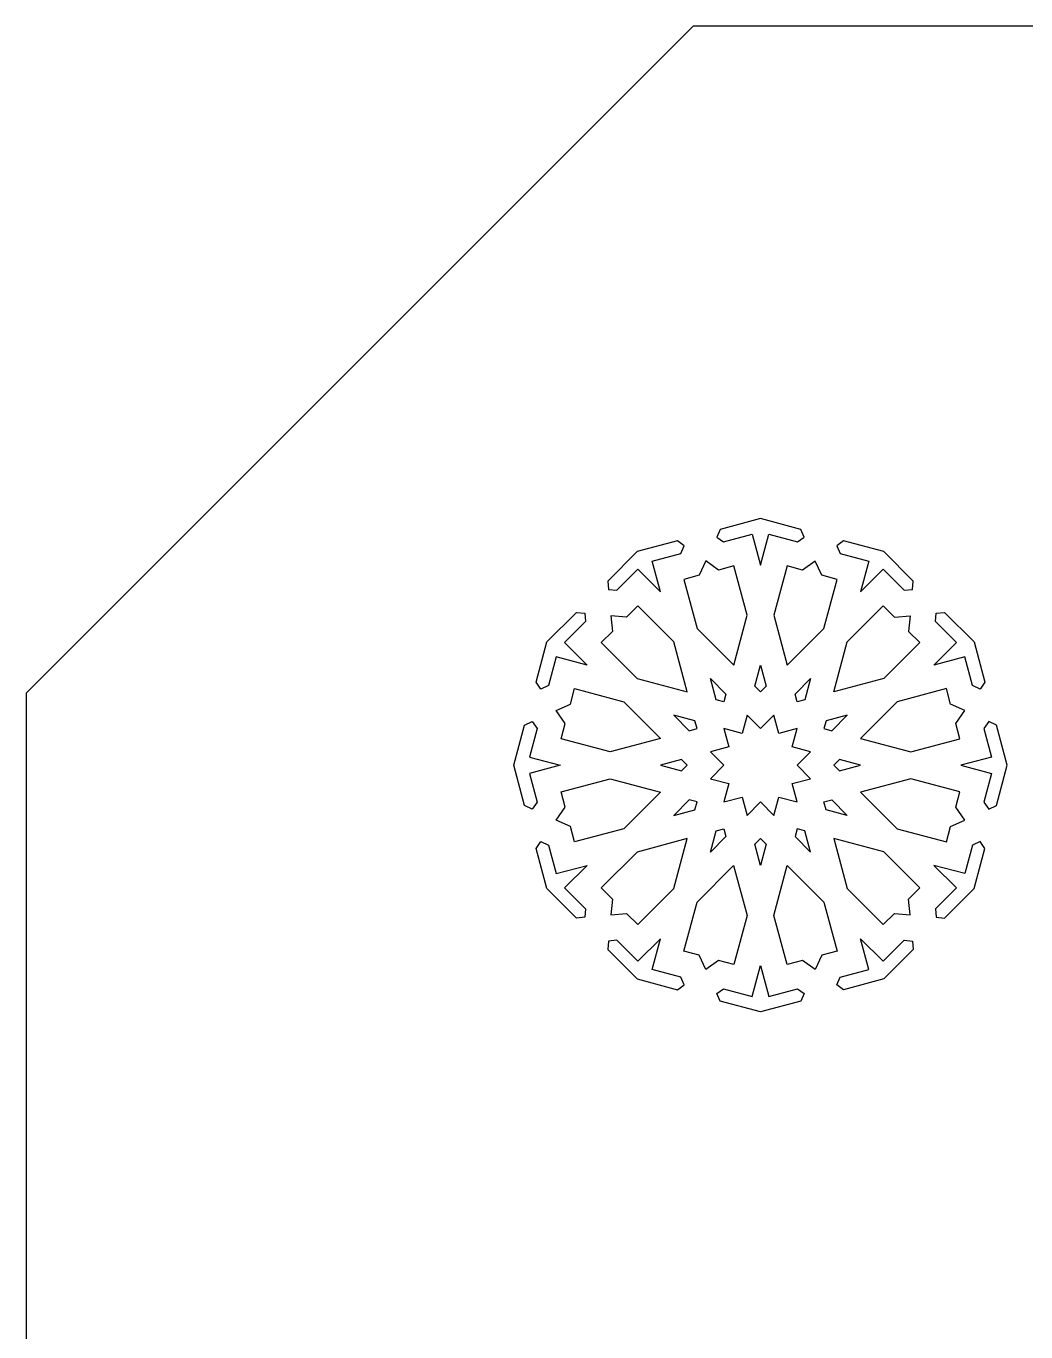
# Model space of a CAD drawing. Extents: x -638 to 638, y -440 to 440.
# Drawn here: x -637.5 to -427.7, y 166 to 440 of the extents above; entities that cross this region are included whole.
import ezdxf

# ---------------------------------------------------------------- set-up
doc = ezdxf.new("R2010")
doc.units = 0
doc.layers.add('PLAN_1', color=18, linetype='CONTINUOUS')

msp = doc.modelspace()

# ---------------------------------------------------------------- linework, layer by layer
at = {"layer": 'PLAN_1'}
for points in [[(-497.5, -440), (497.5, -440), (637.5, -300), (637.5, 300), (497.5, 440), (-497.5, 440), (-637.5, 300), (-637.5, -300)], [(-483.39, 326.9), (-481.65, 333.37), (-475.65, 331.76), (-474.21, 332.78), (-474.94, 334.39), (-483.39, 336.65), (-491.83, 334.39), (-492.56, 332.78), (-491.12, 331.76), (-485.12, 333.37)], [(-504.39, 321.27), (-506.13, 327.74), (-500.12, 329.35), (-499.38, 330.96), (-500.82, 331.98), (-509.27, 329.72), (-515.45, 323.54), (-515.28, 321.78), (-513.52, 321.61), (-509.13, 326.01)], [(-462.38, 321.27), (-457.64, 326.01), (-453.25, 321.61), (-451.49, 321.78), (-451.32, 323.54), (-457.5, 329.72), (-465.95, 331.98), (-467.39, 330.96), (-466.65, 329.35), (-460.64, 327.74)], [(-494.87, 327.76), (-496.24, 324.76), (-499.47, 323.9), (-496.7, 313.58), (-489.01, 305.89), (-486.2, 316.4), (-488.96, 326.71), (-492.19, 325.85)], [(-471.9, 327.75), (-474.58, 325.85), (-477.81, 326.71), (-480.57, 316.4), (-477.76, 305.89), (-470.07, 313.58), (-467.3, 323.9), (-470.53, 324.76)], [(-514.77, 316.27), (-514.46, 312.99), (-516.82, 310.63), (-509.27, 303.08), (-498.76, 300.27), (-501.58, 310.77), (-509.13, 318.32), (-511.49, 315.96)], [(-468.01, 300.27), (-465.19, 310.77), (-457.64, 318.32), (-455.28, 315.96), (-452, 316.27), (-452.31, 312.99), (-449.95, 310.63), (-457.5, 303.08)], [(-519.77, 305.89), (-526.24, 307.63), (-527.85, 301.62), (-529.46, 300.89), (-530.48, 302.32), (-528.21, 310.77), (-522.03, 316.95), (-520.28, 316.78), (-520.11, 315.03), (-524.51, 310.63)], [(-447, 305.89), (-442.26, 310.63), (-446.66, 315.03), (-446.5, 316.79), (-444.74, 316.95), (-438.56, 310.77), (-436.29, 302.33), (-437.32, 300.89), (-438.92, 301.62), (-440.53, 307.63)], [(-483.38, 300.27), (-484.57, 301.46), (-483.38, 305.9), (-482.19, 301.46)], [(-491.07, 298.21), (-492.7, 298.64), (-493.89, 303.08), (-490.64, 299.83)], [(-475.7, 298.21), (-476.13, 299.83), (-472.88, 303.08), (-474.07, 298.64)], [(-526.25, 296.37), (-523.26, 297.75), (-522.4, 300.97), (-512.08, 298.2), (-504.39, 290.52), (-514.9, 287.7), (-525.21, 290.46), (-524.35, 293.69)], [(-440.52, 296.37), (-443.51, 297.75), (-444.37, 300.97), (-454.69, 298.21), (-462.38, 290.52), (-451.87, 287.7), (-441.56, 290.47), (-442.42, 293.69)], [(-525.4, 284.89), (-531.87, 283.15), (-530.26, 277.15), (-531.28, 275.71), (-532.89, 276.44), (-535.15, 284.89), (-532.89, 293.33), (-531.28, 294.07), (-530.26, 292.63), (-531.87, 286.62)], [(-496.7, 292.58), (-497.14, 294.2), (-501.58, 295.39), (-498.33, 292.14)], [(-491.08, 292.58), (-490.05, 288.73), (-493.89, 287.7), (-491.08, 284.89), (-493.89, 282.07), (-490.05, 281.04), (-491.08, 277.2), (-487.23, 278.23), (-486.2, 274.38), (-483.39, 277.2), (-480.57, 274.38), (-479.54, 278.23), (-475.7, 277.2), (-476.73, 281.04), (-472.88, 282.07), (-475.7, 284.89), (-472.88, 287.7), (-476.73, 288.73), (-475.7, 292.58), (-479.54, 291.55), (-480.57, 295.39), (-483.38, 292.58), (-486.2, 295.39), (-487.23, 291.55)], [(-465.19, 295.39), (-469.63, 294.2), (-470.07, 292.58), (-468.44, 292.14)], [(-431.62, 284.89), (-433.88, 293.33), (-435.49, 294.07), (-436.51, 292.63), (-434.9, 286.62), (-441.37, 284.89), (-434.9, 283.15), (-436.51, 277.15), (-435.49, 275.71), (-433.88, 276.44)], [(-498.76, 284.89), (-499.95, 286.08), (-504.39, 284.89), (-499.95, 283.7)], [(-462.38, 284.89), (-466.82, 286.08), (-468.01, 284.89), (-466.82, 283.7)], [(-526.25, 273.4), (-524.35, 276.09), (-525.21, 279.31), (-514.9, 282.07), (-504.39, 279.26), (-512.08, 271.57), (-522.4, 268.81), (-523.26, 272.03)], [(-440.52, 273.4), (-442.42, 276.09), (-441.56, 279.31), (-451.87, 282.07), (-462.38, 279.26), (-454.69, 271.57), (-444.37, 268.81), (-443.51, 272.03)], [(-496.7, 277.2), (-498.33, 277.63), (-501.58, 274.38), (-497.14, 275.57)], [(-465.19, 274.38), (-469.63, 275.57), (-470.07, 277.2), (-468.44, 277.63)], [(-493.89, 266.69), (-492.7, 271.13), (-491.08, 271.57), (-490.64, 269.94)], [(-472.88, 266.69), (-474.07, 271.13), (-475.7, 271.57), (-476.13, 269.94)], [(-519.77, 263.88), (-524.51, 259.14), (-520.11, 254.75), (-520.28, 252.99), (-522.03, 252.82), (-528.21, 259.01), (-530.48, 267.45), (-529.46, 268.89), (-527.85, 268.15), (-526.24, 262.15)], [(-498.76, 269.51), (-509.27, 266.69), (-516.82, 259.14), (-514.46, 256.78), (-514.77, 253.51), (-511.49, 253.81), (-509.13, 251.45), (-501.58, 259)], [(-483.39, 263.88), (-484.58, 268.32), (-483.39, 269.51), (-482.2, 268.32)], [(-468.01, 269.51), (-465.19, 259), (-457.64, 251.45), (-455.28, 253.81), (-452, 253.51), (-452.31, 256.79), (-449.95, 259.14), (-457.5, 266.7)], [(-438.56, 259.01), (-436.29, 267.45), (-437.32, 268.89), (-438.92, 268.15), (-440.53, 262.15), (-447, 263.88), (-442.26, 259.14), (-446.66, 254.75), (-446.49, 252.99), (-444.74, 252.83)], [(-494.87, 242.02), (-496.24, 245.01), (-499.47, 245.88), (-496.7, 256.19), (-489.02, 263.88), (-486.2, 253.38), (-488.96, 243.06), (-492.19, 243.93)], [(-471.9, 242.02), (-474.58, 243.92), (-477.81, 243.06), (-480.57, 253.38), (-477.76, 263.88), (-470.07, 256.19), (-467.3, 245.88), (-470.53, 245.01)], [(-504.39, 248.5), (-509.13, 243.77), (-513.53, 248.16), (-515.28, 248), (-515.45, 246.24), (-509.27, 240.06), (-500.82, 237.8), (-499.38, 238.82), (-500.12, 240.42), (-506.13, 242.03)], [(-457.5, 240.06), (-465.95, 237.8), (-467.39, 238.82), (-466.65, 240.42), (-460.65, 242.03), (-462.38, 248.5), (-457.64, 243.77), (-453.25, 248.16), (-451.49, 248), (-451.32, 246.24)], [(-483.39, 233.12), (-491.83, 235.39), (-492.57, 236.99), (-491.13, 238.01), (-485.12, 236.4), (-483.39, 242.87), (-481.65, 236.4), (-475.65, 238.01), (-474.21, 236.99), (-474.94, 235.39)]]:
    msp.add_lwpolyline(points, close=True, dxfattribs=at)

doc.saveas('drawing.dxf')
